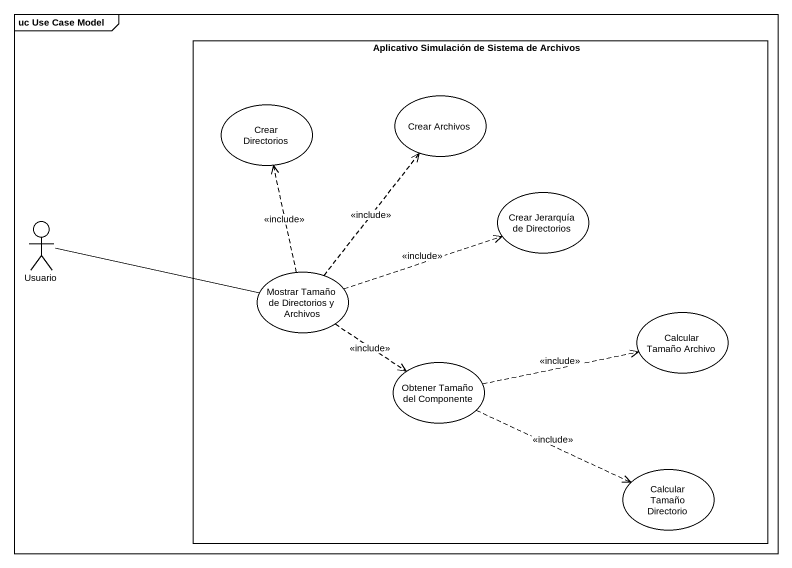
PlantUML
@startuml
mainframe uc Use Case Model
rectangle "Aplicativo Simulación de Sistema de Archivos" as Aplicativo_Simulación_de {
  usecase "Crear Directorios" as Crear_Directorios
  usecase "Crear Archivos" as Crear_Archivos
  usecase "Crear Jerarquía de Directorios" as Crear_Jerarquía_de
  usecase "Mostrar Tamaño de Directorios y Archivos" as Mostrar_Tamaño_de
  usecase "Calcular Tamaño Archivo" as Calcular_Tamaño_Archivo
  usecase "Obtener Tamaño del Componente" as Obtener_Tamaño_del
  usecase "Calcular Tamaño Directorio" as Calcular_Tamaño_Directorio
}
actor Usuario
Usuario -right- Mostrar_Tamaño_de
Mostrar_Tamaño_de .up.> Crear_Directorios : <<include>>
Mostrar_Tamaño_de .up.> Crear_Archivos : <<include>>
Mostrar_Tamaño_de .right.> Crear_Jerarquía_de : <<include>>
Mostrar_Tamaño_de ..> Obtener_Tamaño_del : <<include>>
Obtener_Tamaño_del .right.> Calcular_Tamaño_Archivo : <<include>>
Obtener_Tamaño_del .right.> Calcular_Tamaño_Directorio : <<include>>
@enduml
